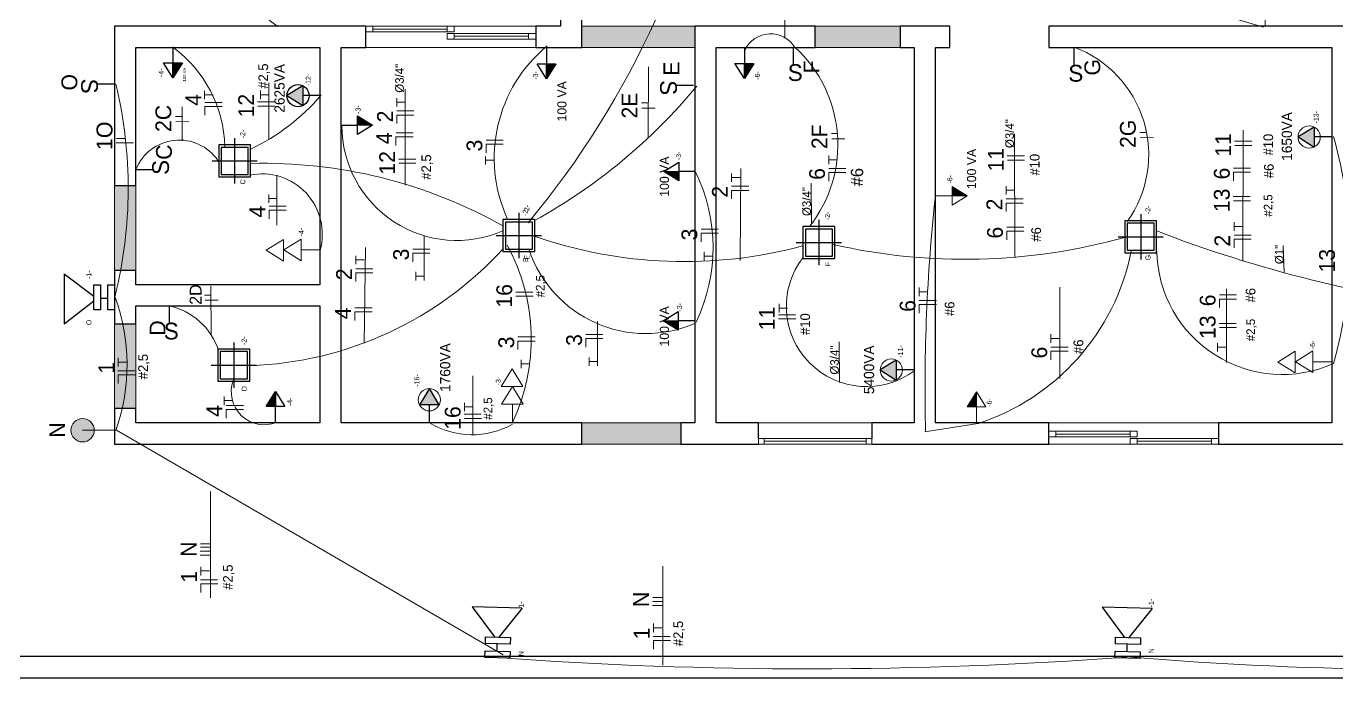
# Model space of a CAD drawing. Extents: x 419.58 to 420, y 0 to 0.295.
# Drawn here: x 419.6737 to 419.7972, y 0.1639 to 0.2252 of the extents above; entities that cross this region are included whole.
import ezdxf

# ---------------------------------------------------------------- set-up
doc = ezdxf.new("R2010")
doc.units = 0
doc.header["$MEASUREMENT"] = 0
doc.linetypes.add('DASHDOT', pattern=[1, 0.5, -0.25, 0, -0.25])
doc.linetypes.add('DASHED', pattern=[1.905, 1.27, -0.635])
doc.layers.get('0').update_dxf_attribs({"linetype": 'CONTINUOUS'})
for name, color, linetype in [('08', 8, 'CONTINUOUS'), ('EE-INTERRUPTOR', 10, 'CONTINUOUS'), ('Tomada', 10, 'CONTINUOUS')]:
    doc.layers.add(name, color=color, linetype=linetype)
for name, color, linetype, lineweight in [('A-AREA-IDEN', 32, 'CONTINUOUS', 9), ('A-DETL', 94, 'CONTINUOUS', 9), ('A-FLOR', 192, 'CONTINUOUS', 9), ('A-FLOR-PATT', 8, 'CONTINUOUS', 9), ('A-GLAZ', 151, 'CONTINUOUS', 9), ('A-WALL', 18, 'CONTINUOUS', 9), ('AL2', 19, 'CONTINUOUS', 20), ('AL3', 3, 'CONTINUOUS', 30)]:
    doc.layers.add(name, color=color, linetype=linetype, lineweight=lineweight)

# ---------------------------------------------------------------- blocks, each defined once
blk = doc.blocks.new('Janela de correr - 2 Painéis - _120x100_MultiNucleo-524294-00-Térreo')
at = {"layer": 'A-GLAZ', "lineweight": 18}
for p, q in [((-0.600000000000007, 0.075), (-0.5499999999999776, 0.075)), ((-0.5499999999999776, 0.03500000000003602), (-0.600000000000007, 0.03500000000003602)), ((-0.5499999999999776, 0.075), (-0.5499999999999776, 0.03500000000003602)), ((-0.02500000000004318, 0.05499999999999928), (-0.550000000000043, 0.05499999999999758)), ((-0.550000000000043, 0.05499999999999758), (-0.02500000000004318, 0.05499999999999928)), ((-0.02500000000003682, 0.075), (0.02499999999999273, 0.075)), ((-0.02500000000003679, 0.03500000000003602), (-0.02500000000003682, 0.075)), ((0.02499999999999269, 0.03500000000003602), (-0.02500000000003678, 0.03500000000003602)), ((-0.02500000000000877, 0.02499999999999656), (0.02500000000002047, 0.02499999999999672)), ((-0.02500000000000864, -0.01500000000000343), (-0.02500000000000877, 0.02499999999999656)), ((0.02499999999999273, 0.075), (0.02499999999999269, 0.03500000000003602)), ((0.02500000000002047, 0.02499999999999672), (0.02500000000002059, -0.01500000000000326)), ((0.02499999999995681, 0.004999999999996726), (0.5499999999999563, 0.004999999999998423)), ((0.5499999999999563, 0.004999999999998423), (0.02499999999995682, 0.004999999999996726)), ((0.5499999999999622, 0.02499999999999841), (0.5999999999999913, 0.02499999999999857)), ((0.5499999999999623, -0.01500000000000157), (0.5499999999999622, 0.02499999999999841)), ((0.02500000000002059, -0.01500000000000326), (-0.02500000000000865, -0.01500000000000343)), ((0.5999999999999915, -0.01500000000000141), (0.5499999999999623, -0.01500000000000157))]:
    blk.add_line(p, q, dxfattribs=at)
at = {"layer": 'A-GLAZ'}
for p, q in [((-0.5499999999999776, 0.075), (-0.02500000000003675, 0.075)), ((-0.02500000000003676, 0.03500000000003602), (-0.5499999999999776, 0.03500000000003602)), ((0.02500000000002037, 0.02499999999999672), (0.5499999999999623, 0.02499999999999841)), ((0.5499999999999624, -0.01500000000000157), (0.02500000000002051, -0.01500000000000327))]:
    blk.add_line(p, q, dxfattribs=at)
blk = doc.blocks.new('Janela Maxim-ar - Painel 1 - _80x60_MultiNucleo-575926-00-Térreo')
at = {"layer": 'A-GLAZ', "lineweight": 18}
for p, q in [((-0.4000000000000078, -0.03499999999999722), (-0.4000000000000078, -0.07499999999999876)), ((-0.3600000000000089, -0.03499999999999736), (-0.4000000000000078, -0.03499999999999722)), ((-0.4000000000000078, -0.07499999999999876), (-0.360000000000009, -0.07499999999999889)), ((-0.360000000000009, -0.07499999999999889), (-0.3600000000000089, -0.03499999999999736)), ((-0.360000000000007, -0.05499999999999748), (0.3599999999999919, -0.05499999999999748)), ((0.3999999999999915, -0.0349999999999998), (0.3599999999999926, -0.03499999999999969)), ((0.3599999999999926, -0.03499999999999969), (0.3599999999999925, -0.07500000000000122)), ((0.3599999999999925, -0.07500000000000122), (0.3999999999999914, -0.07500000000000137)), ((0.3999999999999914, -0.07500000000000137), (0.3999999999999915, -0.0349999999999998))]:
    blk.add_line(p, q, dxfattribs=at)
at = {"layer": 'A-GLAZ'}
for p, q in [((0.3599999999999927, -0.03499999999999974), (-0.3600000000000089, -0.0349999999999974)), ((-0.360000000000009, -0.07499999999999889), (0.3599999999999927, -0.07500000000000122))]:
    blk.add_line(p, q, dxfattribs=at)
blk = doc.blocks.new('A$C2d1ab4d6')
for points in [[(27.33165064993955, 157.931650649939), (27.33165064993955, 27.33165064993864), (157.9316506499381, 27.33165064993864), (157.9316506499381, 157.931650649939)], [(37.33165064993955, 147.931650649939), (37.33165064993955, 37.33165064993864), (147.9316506499381, 37.33165064993864), (147.9316506499381, 147.931650649939)]]:
    blk.add_lwpolyline(points, close=True)
at = {"layer": '08', "linetype": 'DASHDOT'}
for p, q in [((92.63165064993882, 185.2633012998776), (92.63165064993882, 0)), ((185.2633012998776, 92.63165064993882), (0, 92.63165064993882))]:
    blk.add_line(p, q, dxfattribs=at)

msp = doc.modelspace()

# ---------------------------------------------------------------- hatches: boundary and pattern name
at = {"ltscale": 50}
h = msp.add_hatch(color=1, dxfattribs=at)
h.dxf.hatch_style = 1
h.paths.add_polyline_path([(419.6884108747033, 0.221770145512437), (419.6875280203721, 0.221770145512437), (419.6875280203721, 0.2203575785824796)])
h = msp.add_hatch(color=1, dxfattribs=at)
h.dxf.hatch_style = 1
h.paths.add_polyline_path([(419.7235910105106, 0.2216935241942224), (419.7227081561794, 0.2216935241942224), (419.7227081561794, 0.220280957264265)])
at = {"ltscale": 63}
h = msp.add_hatch(color=1, dxfattribs=at)
h.dxf.hatch_style = 1
h.paths.add_polyline_path([(419.7422386463588, 0.2217076186414033), (419.7413557920275, 0.2217076186414033), (419.7413557920275, 0.2202950517114459)])
at = {"ltscale": 50}
h = msp.add_hatch(color=1, dxfattribs=at)
h.dxf.hatch_style = 1
h.paths.add_polyline_path([(419.704897295864, 0.2168016607483878), (419.704897295864, 0.2159188064171644), (419.706309862794, 0.2159188064171644)])
at = {"ltscale": 63}
h = msp.add_hatch(color=1, dxfattribs=at)
h.dxf.hatch_style = 1
h.paths.add_polyline_path([(419.7351948842464, 0.2106702672069218), (419.7351948842464, 0.2115531215381452), (419.7337823173164, 0.2115531215381452)])
h = msp.add_hatch(color=1, dxfattribs=at)
h.dxf.hatch_style = 1
h.paths.add_polyline_path([(419.7351333590603, 0.1966120742301882), (419.7351333590603, 0.1974949285614116), (419.7337207921304, 0.1974949285614116)])
at = {"ltscale": 50}
h = msp.add_hatch(color=1, dxfattribs=at)
h.dxf.hatch_style = 1
h.paths.add_polyline_path([(419.6963065262283, 0.1894361899691717), (419.6971893805596, 0.1894361899691717), (419.6971893805596, 0.1908487568991291)])
at = {"true_color": 0x000000}
h = msp.add_hatch(color=18, dxfattribs=at)
h.dxf.hatch_style = 1
h.paths.add_polyline_path([(419.6790155117387, 0.1882886338732987, 1), (419.6790155117387, 0.1860887314048796, 1)])
at = {"layer": 'A-FLOR-PATT'}
h = msp.add_hatch(dxfattribs=at)
h.set_pattern_fill('FP_6', color=256, scale=0.01333333333333333, angle=90, style=0, pattern_type=2)
h.set_pattern_definition([(90, (419.7679709294536, -0.3489698819169575), (-0.00136, 0.005413333333333334), [0.0004533333333333334, -0.003613333333333334, 0.0004533333333333334, -0.003613333333333334, -0.02168]), (90, (419.7679709294536, -0.3489698819169575), (-0.00136, 0.005413333333333334), [-0.008133333333333334, 0.0004533333333333334, -0.007680000000000001, 0.0004533333333333334, -0.003613333333333334, -0.00948]), (90, (419.7679709294536, -0.3489698819169575), (-0.00136, 0.005413333333333334), [-0.02032, 0.0004533333333333334, -0.002266666666666667, 0.0004533333333333334, -0.00632]), (210, (419.7672909294536, -0.3469432152502918), (-0.004008084185819762, -0.003884461215813502), [0.0004533333333333329, -0.00361333333333333, 0.0004533333333333329, -0.00361333333333333, -0.02167999999999998]), (210, (419.7672909294536, -0.3469432152502918), (-0.004008084185819762, -0.003884461215813502), [-0.008133333333333326, 0.0004533333333333329, -0.007679999999999994, 0.0004533333333333329, -0.00361333333333333, -0.009479999999999992]), (210, (419.7672909294536, -0.3469432152502918), (-0.004008084185819762, -0.003884461215813502), [-0.02031999999999999, 0.0004533333333333329, -0.002266666666666665, 0.0004533333333333329, -0.006319999999999997]), (330.0000000000001, (419.7645842627869, -0.3462632152502465), (0.005368084185819762, -0.00152887211751983), [0.0004533333333333334, -0.003613333333333334, 0.0004533333333333334, -0.003613333333333334, -0.02168]), (330.0000000000001, (419.7645842627869, -0.3462632152502465), (0.005368084185819762, -0.00152887211751983), [-0.008133333333333334, 0.0004533333333333334, -0.007680000000000001, 0.0004533333333333334, -0.003613333333333334, -0.00948]), (330.0000000000001, (419.7645842627869, -0.3462632152502465), (0.005368084185819762, -0.00152887211751983), [-0.02032, 0.0004533333333333334, -0.002266666666666667, 0.0004533333333333334, -0.00632])])
h.paths.add_polyline_path([(419.8473628707376, 0.2605545955343587), (419.8453628707376, 0.2605545955343587), (419.8453628707376, 0.2485545955343582), (419.8473628707376, 0.2485545955343582)], flags=0)
h.paths.add_polyline_path([(419.8160295374043, 0.2092212622010265), (419.8160295374043, 0.2112212622010361), (419.8080295374043, 0.2112212622010361), (419.8080295374043, 0.2092212622010265), (419.8085742007169, 0.2092212622010265)], flags=0)
h.paths.add_polyline_path([(419.7560295374043, 0.2232212622010366), (419.7560295374043, 0.2252212622010461), (419.7480295374042, 0.2252212622010461), (419.7480295374042, 0.2232212622010366), (419.7483263491387, 0.2232212622010366)], flags=0)
h.paths.add_polyline_path([(419.7366962040709, 0.2232212622010366), (419.7366962040709, 0.2252212622010461), (419.7260295374043, 0.2252212622010461), (419.7260295374043, 0.2232212622010366), (419.736276778823, 0.2232212622010366)], flags=0)
h.paths.add_polyline_path([(419.7353628707376, 0.1878879288676671), (419.7260295374043, 0.1878879288676671), (419.7260295374043, 0.1858879288677144), (419.7353628707376, 0.1858879288677144)], flags=0)
h.paths.add_polyline_path([(419.6840295374043, 0.2022212622010215), (419.6840239150674, 0.2102212622010029), (419.6820295374043, 0.2102212622010029), (419.6820295374043, 0.2022212622010215)], flags=0)
h.paths.add_polyline_path([(419.6840295374043, 0.1892212622010447), (419.6840295374043, 0.1972212622010261), (419.6820295374043, 0.1972212622010261), (419.6820295374043, 0.1892212622010447)], flags=0)
at = {"layer": 'AL2', "ltscale": 63}
h = msp.add_hatch(color=1, dxfattribs=at)
h.dxf.hatch_style = 1
h.paths.add_polyline_path([(419.7609343666405, 0.2101305496917689), (419.7609343666405, 0.2092476953605455), (419.7623469335704, 0.2092476953605455)])
h = msp.add_hatch(color=1, dxfattribs=at)
h.dxf.hatch_style = 1
h.paths.add_polyline_path([(419.7623292355043, 0.189393579300372), (419.7632120898355, 0.189393579300372), (419.7632120898355, 0.1908061462303294)])
at = {"layer": 'AL3', "ltscale": 2, "true_color": 0x139b48}
h = msp.add_hatch(color=114, dxfattribs=at)
h.dxf.hatch_style = 1
h.paths.add_polyline_path([(419.6982634114723, 0.2187075171702304), (419.6997718676465, 0.2177471238454132), (419.6997718676465, 0.2196197553532215)])
h = msp.add_hatch(color=114, dxfattribs=at)
h.dxf.hatch_style = 1
h.paths.add_polyline_path([(419.7935173602476, 0.2148089580018109), (419.7950287744144, 0.2138532265626623), (419.7950229927271, 0.2157258491450875)])
h = msp.add_hatch(color=114, dxfattribs=at)
h.dxf.hatch_style = 1
h.paths.add_polyline_path([(419.7541464478488, 0.1928744024934304), (419.7556578620157, 0.1919186710542817), (419.7556520803283, 0.193791293636707)])
h = msp.add_hatch(color=114, dxfattribs=at)
h.dxf.hatch_style = 1
h.paths.add_polyline_path([(419.711698780241, 0.1911046084793497), (419.7107383869162, 0.189596152305171), (419.7126110184241, 0.189596152305171)])

# ---------------------------------------------------------------- linework, layer by layer
at = {"color": 1, "ltscale": 63}
for p, q in [((419.6875280203721, 0.2232842068138439), (419.6875280203721, 0.221770145512437)), ((419.7227081561794, 0.2232075854956292), (419.7227081561794, 0.2216935241942224)), ((419.7413557920275, 0.2232216799428102), (419.7413557920275, 0.2217076186414033)), ((419.6866451660409, 0.221770145512437), (419.6884108747033, 0.221770145512437)), ((419.6875280203721, 0.2203575785824796), (419.6866451660409, 0.221770145512437)), ((419.6884108747033, 0.221770145512437), (419.6875280203721, 0.2203575785824796)), ((419.6875280203721, 0.2203575785824796), (419.6875280203721, 0.221770145512437)), ((419.7218253018481, 0.2216935241942224), (419.7235910105106, 0.2216935241942224)), ((419.7227081561794, 0.220280957264265), (419.7218253018481, 0.2216935241942224)), ((419.7235910105106, 0.2216935241942224), (419.7227081561794, 0.220280957264265)), ((419.7227081561794, 0.220280957264265), (419.7227081561794, 0.2216935241942224)), ((419.7404729376963, 0.2217076186414033), (419.7422386463588, 0.2217076186414033)), ((419.7413557920275, 0.2202950517114459), (419.7404729376963, 0.2217076186414033)), ((419.7422386463588, 0.2217076186414033), (419.7413557920275, 0.2202950517114459)), ((419.7413557920275, 0.2202950517114459), (419.7413557920275, 0.2217076186414033)), ((419.704897295864, 0.2150359520859411), (419.704897295864, 0.2168016607483878)), ((419.704897295864, 0.2168016607483878), (419.706309862794, 0.2159188064171644)), ((419.7033832345626, 0.2159188064171644), (419.704897295864, 0.2159188064171644)), ((419.706309862794, 0.2159188064171644), (419.704897295864, 0.2150359520859411)), ((419.706309862794, 0.2159188064171644), (419.704897295864, 0.2159188064171644)), ((419.7337823173164, 0.2115531215381452), (419.7351948842464, 0.2124359758693686)), ((419.7351948842464, 0.2124359758693686), (419.7351948842464, 0.2106702672069218)), ((419.7351948842464, 0.2106702672069218), (419.7337823173164, 0.2115531215381452)), ((419.7337823173164, 0.2115531215381452), (419.7351948842464, 0.2115531215381452)), ((419.7367089455478, 0.2115531215381452), (419.7351948842464, 0.2115531215381452)), ((419.7337207921304, 0.1974949285614116), (419.7351333590603, 0.198377782892635)), ((419.7351333590603, 0.198377782892635), (419.7351333590603, 0.1966120742301882)), ((419.7351333590603, 0.1966120742301882), (419.7337207921304, 0.1974949285614116)), ((419.7337207921304, 0.1974949285614116), (419.7351333590603, 0.1974949285614116)), ((419.7366474203617, 0.1974949285614116), (419.7351333590603, 0.1974949285614116)), ((419.6963065262283, 0.1894361899691717), (419.6971893805596, 0.1908487568991291)), ((419.6971893805596, 0.1908487568991291), (419.6980722348908, 0.1894361899691717)), ((419.6971893805596, 0.1908487568991291), (419.6971893805596, 0.1894361899691717)), ((419.6980722348908, 0.1894361899691717), (419.6963065262283, 0.1894361899691717)), ((419.6971893805596, 0.1879221286677648), (419.6971893805596, 0.1894361899691717))]:
    msp.add_line(p, q, dxfattribs=at)
at = {"color": 1, "ltscale": 50}
msp.add_circle((419.699309836856, 0.2186862645724545), 0.001046641178491082, dxfattribs=at)
at = {"layer": 'A-AREA-IDEN', "color": 251, "true_color": 0x636466}
for p, q in [((419.745166688113, 0.2241573960716323), (419.745166688113, 0.2313355044234982)), ((419.7322919239167, 0.2147627780141192), (419.7323386455665, 0.2214026537851055)), ((419.6965636069758, 0.2145797417283575), (419.6965636069758, 0.2199087009262826)), ((419.6904929850818, 0.2183523525860664), (419.6904929850818, 0.2191567213243957)), ((419.6904943371982, 0.2187638974613719), (419.6912992846365, 0.2187638974613719)), ((419.6957859395877, 0.2183615766053322), (419.6957859395877, 0.2191659453436614)), ((419.6957872917041, 0.2187731214805808), (419.6965922391424, 0.2187731214805808)), ((419.7094082329077, 0.210254093023309), (419.7094121748601, 0.2192855006872492)), ((419.6883818919541, 0.2144462731622525), (419.6883818919541, 0.2176307584718984)), ((419.6905239505806, 0.2168508800048699), (419.6905239505806, 0.2176631183691597)), ((419.6905239505806, 0.2176631183691597), (419.6921484273092, 0.2176631183691597)), ((419.6905252691648, 0.2180533518593961), (419.6921497458933, 0.2180533518593961)), ((419.6955014796354, 0.2181070656423572), (419.697110217112, 0.2181070656423572)), ((419.6955274258373, 0.2177139316230523), (419.6971361633139, 0.2177139316230523)), ((419.7086058312032, 0.2176609303766099), (419.7086058312032, 0.2184652991149392)), ((419.7086071833196, 0.2180724752519154), (419.7094121307579, 0.2180724752519154)), ((419.7316745543774, 0.2179975595979045), (419.7322645423005, 0.2179975595979045)), ((419.7317114293022, 0.2175104429149428), (419.7329460433259, 0.2175046925390234)), ((419.6877529140448, 0.2167309287250987), (419.688342901968, 0.2167309287250987)), ((419.6877897889697, 0.2162438120421371), (419.6890244029934, 0.2162380616662176)), ((419.7086042835264, 0.2160547261527199), (419.7086042835264, 0.2168590948910492)), ((419.7086042835264, 0.2168590948910492), (419.7102130210031, 0.2168590948910492)), ((419.7086055893351, 0.2172455474818094), (419.7102143268118, 0.2172455474818094)), ((419.7085391484208, 0.2151962867079078), (419.7101636251494, 0.2151962867079078)), ((419.7495632481027, 0.2151146828044261), (419.7501532360258, 0.2151146828044261)), ((419.7668432608952, 0.2034591392420566), (419.7668139436444, 0.2150930603503411)), ((419.778615702987, 0.215221064758282), (419.7792056909101, 0.215221064758282)), ((419.7883240518589, 0.2031119830652983), (419.7883450882912, 0.2154470207048576)), ((419.6821917332148, 0.2142592701930539), (419.6838162099434, 0.2142592701930539)), ((419.682193051799, 0.2146495036832903), (419.6830052901633, 0.2146495036832903)), ((419.7085378298366, 0.2139938148533815), (419.7085378298366, 0.2148060532176714)), ((419.7085378298366, 0.2148060532176714), (419.7101623065652, 0.2148060532176714)), ((419.7170269252356, 0.2133147370930715), (419.7170269252356, 0.2141191058314007)), ((419.7170269252356, 0.2141191058314007), (419.7186356627123, 0.2141191058314007)), ((419.7170282310443, 0.2145055584221609), (419.718636968521, 0.2145055584221609)), ((419.7496001230275, 0.2146275661214645), (419.7508347370512, 0.2146218157455451)), ((419.7786525779118, 0.2147339480753203), (419.7798871919355, 0.2147281976994009)), ((419.7875395140809, 0.2144019761665845), (419.7891482515576, 0.2144019761665845)), ((419.7875654602828, 0.2140088421472797), (419.7891741977595, 0.2140088421472797)), ((419.7087850650641, 0.2127202774380521), (419.7103938025408, 0.2127202774380521)), ((419.7169561753933, 0.2122012327454854), (419.7169561753933, 0.2130056014838715)), ((419.7169575275097, 0.2126127776207909), (419.717762474948, 0.2126127776207909)), ((419.7493034499407, 0.2122451801883471), (419.7493034499407, 0.2130495489266764)), ((419.7493048020571, 0.2126567250636526), (419.7501097494954, 0.2126567250636526)), ((419.7661241051537, 0.2130179699742598), (419.7677328426304, 0.2130179699742598)), ((419.7661500513556, 0.212624835954955), (419.7677587888323, 0.212624835954955)), ((419.6973215927502, 0.2112030351433418), (419.6973215927502, 0.2065086468372215)), ((419.708811011266, 0.2123271434187473), (419.7104197487427, 0.2123271434187473)), ((419.7401566737075, 0.210570664870886), (419.7401566737075, 0.2113750336092153)), ((419.7409590754121, 0.2031638275175851), (419.7410319607509, 0.2118193401352642)), ((419.7493051095928, 0.2106439346825937), (419.7493051095928, 0.2114483034209229)), ((419.7493051095928, 0.2114483034209229), (419.7509138470695, 0.2114483034209229)), ((419.7493064154015, 0.2118347560116831), (419.7509151528781, 0.2118347560116831)), ((419.78743483669, 0.2106808697892575), (419.78743483669, 0.2114852385275867)), ((419.78743483669, 0.2114852385275867), (419.7890435741667, 0.2114852385275867)), ((419.7874361424986, 0.2118716911183469), (419.7890448799753, 0.2118716911183469)), ((419.7401564318395, 0.2101552819760855), (419.7417651693162, 0.2101552819760855)), ((419.740158025824, 0.2109822097461347), (419.7409629732623, 0.2109822097461347)), ((419.7476815337389, 0.2066176580516981), (419.7476623686853, 0.2104351320405158)), ((419.7660070725815, 0.2093781904291632), (419.7660070725815, 0.2101825591674924)), ((419.6965498627579, 0.2085858335216813), (419.6965498627579, 0.2093902022600105)), ((419.6965512148743, 0.2089973783969867), (419.6973561623126, 0.2089973783969867)), ((419.7401551260308, 0.208964460646996), (419.7401551260308, 0.2097688293853253)), ((419.7401551260308, 0.2097688293853253), (419.7417638635075, 0.2097688293853253)), ((419.7660068307134, 0.2089628075343626), (419.7676155681901, 0.2089628075343626)), ((419.7660084246979, 0.2097897353044118), (419.7668133721363, 0.2097897353044118)), ((419.7874092937256, 0.2091891303278999), (419.7890180312023, 0.2091891303278999)), ((419.7874352399275, 0.208795996308595), (419.7890439774042, 0.208795996308595)), ((419.6965808282567, 0.2070843609404847), (419.6965808282567, 0.2078965993048314)), ((419.6965808282567, 0.2078965993048314), (419.6982053049853, 0.2078965993048314)), ((419.6965821468409, 0.2082868327950109), (419.6982066235694, 0.2082868327950109)), ((419.7660055249048, 0.2077719862052732), (419.7660055249048, 0.2085763549436024)), ((419.7660055249048, 0.2085763549436024), (419.7676142623815, 0.2085763549436024)), ((419.7660666070219, 0.2063037920934789), (419.7676753444986, 0.2063037920934789)), ((419.7874831060166, 0.2059671637274505), (419.7874831060166, 0.2067715324657797)), ((419.787484458133, 0.206378708602756), (419.7882894055713, 0.206378708602756)), ((419.711201108935, 0.2054874607414376), (419.711201108935, 0.2012938299986331)), ((419.73727977359, 0.2049413701808476), (419.73727977359, 0.2057457389191768)), ((419.73727977359, 0.2057457389191768), (419.7388885110668, 0.2057457389191768)), ((419.7372810793987, 0.206132191509937), (419.7388898168754, 0.206132191509937)), ((419.7660653012132, 0.2051129707643895), (419.7660653012132, 0.2059173395027187)), ((419.7660653012132, 0.2059173395027187), (419.7676740386899, 0.2059173395027187)), ((419.7874815583398, 0.2043609595035605), (419.7874815583398, 0.2051653282418897)), ((419.7874815583398, 0.2051653282418897), (419.7890902958165, 0.2051653282418897)), ((419.7874828641484, 0.2055517808326499), (419.7890916016252, 0.2055517808326499)), ((419.7055478599887, 0.1954024463104247), (419.705652068896, 0.2043836877991794)), ((419.7101147635279, 0.2030593710289281), (419.7101147635279, 0.2038637397673142)), ((419.7101147635279, 0.2038637397673142), (419.7117235010047, 0.2038637397673142)), ((419.7101160693366, 0.2042501923580176), (419.7117248068133, 0.2042501923580176)), ((419.737581579019, 0.2031753803089487), (419.737581579019, 0.2039797490472779)), ((419.7922037991706, 0.202084489458116), (419.7921208455446, 0.204575490249681)), ((419.7047454582841, 0.2028092836637256), (419.7047454582841, 0.2036136524020549)), ((419.7047468104005, 0.2032208285389743), (419.7055517578388, 0.2032208285389743)), ((419.7375829311355, 0.2035869251842541), (419.7383878785737, 0.2035869251842541)), ((419.7047439106074, 0.2012030794398356), (419.7047439106074, 0.2020074481781649)), ((419.7047439106074, 0.2020074481781649), (419.7063526480841, 0.2020074481781649)), ((419.704745216416, 0.2023939007689251), (419.7063539538927, 0.2023939007689251)), ((419.7104165689569, 0.2012933811570292), (419.7104165689569, 0.2020977498954153)), ((419.7104179210734, 0.2017049260323347), (419.7112228685116, 0.2017049260323347)), ((419.6911264096387, 0.1961684041842204), (419.6911068901783, 0.200755603922687)), ((419.7198118257098, 0.200199523473259), (419.7214205631865, 0.200199523473259)), ((419.7578338999675, 0.1998155215447355), (419.7578338999675, 0.2006198902830647)), ((419.7578352520839, 0.2002270664199841), (419.7586401995222, 0.2002270664199841)), ((419.7710580506678, 0.1920640408716281), (419.7710580506678, 0.2006542958299065)), ((419.7867671383779, 0.1935646287795976), (419.786760298411, 0.2004978777998758)), ((419.6905085072561, 0.1999170117761082), (419.6910984951792, 0.1999170117761082)), ((419.690545382181, 0.1994298950931466), (419.6917799962046, 0.1994241447172271)), ((419.7198377719117, 0.199806389454011), (419.7214465093884, 0.199806389454011)), ((419.7446233521184, 0.1982774521142687), (419.7446233521184, 0.1990818208526548)), ((419.7578355596195, 0.198214276038982), (419.7578355596195, 0.1990186447773112)), ((419.7578355596195, 0.1990186447773112), (419.7594442970963, 0.1990186447773112)), ((419.7578368654282, 0.1994050973680714), (419.7594456029049, 0.1994050973680714)), ((419.7861003526251, 0.1987395117295137), (419.7861003526251, 0.1995438804678997)), ((419.7861003526251, 0.1995438804678997), (419.7877090901018, 0.1995438804678997)), ((419.7861016584337, 0.1999303330586031), (419.7877103959104, 0.1999303330586031)), ((419.7046696763193, 0.1975116113295599), (419.7046696763193, 0.1983238496939066)), ((419.7046696763193, 0.1983238496939066), (419.7062941530479, 0.1983238496939066)), ((419.7046709949035, 0.1987140831840861), (419.7062954716321, 0.1987140831840861)), ((419.7445561725769, 0.1980665633466856), (419.7461649100536, 0.1980665633466856)), ((419.7445821187788, 0.1976734293273807), (419.7461908562555, 0.1976734293273807)), ((419.7446247042348, 0.1986889969895742), (419.7454296516731, 0.1986889969895742)), ((419.7275049855941, 0.1974404862052097), (419.7275049855941, 0.1932468554624052)), ((419.7860748096607, 0.197247772268156), (419.7876835471374, 0.197247772268156)), ((419.7861007558626, 0.1968546382488512), (419.7877094933393, 0.1968546382488512)), ((419.7200276263224, 0.194784567120621), (419.7200276263224, 0.1955889358589502)), ((419.7200276263224, 0.1955889358589502), (419.7216363637991, 0.1955889358589502)), ((419.720028932131, 0.1959753884497104), (419.7216376696077, 0.1959753884497104)), ((419.7264186401871, 0.195012396492757), (419.7264186401871, 0.1958167652310863)), ((419.7264186401871, 0.1958167652310863), (419.7280273776638, 0.1958167652310863)), ((419.7264199459958, 0.1962032178218465), (419.7280286834724, 0.1962032178218465)), ((419.7503034817762, 0.1916927792273668), (419.7502843167226, 0.1955102532162414)), ((419.7702363149716, 0.1954246802298485), (419.7702363149716, 0.1962290489681777)), ((419.770237667088, 0.195836225105154), (419.7710426145263, 0.195836225105154)), ((419.7859166508971, 0.1945964179440125), (419.7859166508971, 0.1954007866823417)), ((419.6823576542862, 0.1931957006389098), (419.6823576542862, 0.1940000693772959)), ((419.7267204456161, 0.1932464066208581), (419.7267204456161, 0.1940507753592442)), ((419.7702379746237, 0.193823434724095), (419.7702379746237, 0.1946278034624243)), ((419.7702379746237, 0.1946278034624243), (419.7718467121004, 0.1946278034624243)), ((419.7702392804323, 0.1950142560531845), (419.7718480179091, 0.1950142560531845)), ((419.7859180030135, 0.195007962819318), (419.7867229504519, 0.195007962819318)), ((419.682321389076, 0.1927805157059765), (419.6839301265527, 0.1927805157059765)), ((419.6823590064026, 0.1936072455142153), (419.683163953841, 0.1936072455142153)), ((419.7203294317514, 0.1930185772487221), (419.7203294317514, 0.1938229459870513)), ((419.7203307838678, 0.1934301221239707), (419.7211357313061, 0.1934301221239707)), ((419.7267217977325, 0.1936579514961636), (419.7275267451708, 0.1936579514961636)), ((419.6823561066095, 0.1915894964150198), (419.6823561066095, 0.1923938651534058)), ((419.6823561066095, 0.1923938651534058), (419.6839648440862, 0.1923938651534058)), ((419.7157804558936, 0.1867683349785807), (419.7157804558936, 0.1923250584991365)), ((419.692360083993, 0.18956607498518), (419.692360083993, 0.190370443723566)), ((419.6923614361094, 0.1899776198604854), (419.6931663835477, 0.1899776198604854)), ((419.6925342864455, 0.1883229660119241), (419.6925342864455, 0.189135204376214)), ((419.6925342864455, 0.189135204376214), (419.6941587631741, 0.189135204376214)), ((419.6925356050297, 0.1895254378664504), (419.6941600817582, 0.1895254378664504)), ((419.715005371164, 0.1889741765660347), (419.715005371164, 0.1897785453044207)), ((419.7150067232803, 0.1893857214413401), (419.7158116707187, 0.1893857214413401)), ((419.7149550033694, 0.1886982773271484), (419.716563740846, 0.1886982773271484)), ((419.7149809495713, 0.1883051433079004), (419.7165896870479, 0.1883051433079004)), ((419.6910700090367, 0.1714020765528517), (419.6910700090367, 0.1814267957566358)), ((419.6900943330261, 0.1754210324407381), (419.6909926258587, 0.1754210324407381)), ((419.690104999268, 0.1757936325039395), (419.6910032921006, 0.1757936325039395)), ((419.6901063050767, 0.1761800850946997), (419.6909949436629, 0.1761800850946997)), ((419.6901307695816, 0.1764924600839208), (419.6910194081679, 0.1764924600839208)), ((419.6901486995049, 0.1735279255162823), (419.6901486995049, 0.1743322942546115)), ((419.7336899342483, 0.1650887592842878), (419.7336899342483, 0.1743988535803851)), ((419.6901124342947, 0.173112740583349), (419.6917211717713, 0.173112740583349)), ((419.6901500516213, 0.1739394703915309), (419.6909549990596, 0.1739394703915309)), ((419.6901471518282, 0.1719217212923922), (419.6901471518282, 0.1727260900307215)), ((419.6901471518282, 0.1727260900307215), (419.6917558893049, 0.1727260900307215)), ((419.7327142582376, 0.170695711693952), (419.7336125510702, 0.170695711693952)), ((419.7327249244796, 0.1710683117571534), (419.7336232173121, 0.1710683117571534)), ((419.7327262302882, 0.1714547643479136), (419.7336148688744, 0.1714547643479136)), ((419.732789892003, 0.1681905397795731), (419.732789892003, 0.1689949085179023)), ((419.7327912441195, 0.1686020846548786), (419.7335961915578, 0.1686020846548786)), ((419.7327536267928, 0.1677753548466399), (419.7343623642695, 0.1677753548466399)), ((419.7327883443263, 0.1665843355556831), (419.7327883443263, 0.1673887042940692)), ((419.7327883443263, 0.1673887042940692), (419.734397081803, 0.1673887042940692))]:
    msp.add_line(p, q, dxfattribs=at)
at = {"layer": 'A-AREA-IDEN', "color": 217, "linetype": 'DASHED', "ltscale": 0.1, "true_color": 0x93278f}
msp.add_line((419.718618686398, 0.1660619942918515), (419.6822016974489, 0.1872105398919643), dxfattribs=at)
at = {"layer": 'A-AREA-IDEN', "color": 150}
msp.add_lwpolyline([(419.7633396808754, 0.1878351728141183), (419.7583466301006, 0.1870292094972115)], dxfattribs=at)
for centre, radius, start, end in [((419.7127786907918, 0.2462409881657095), 0.02606403284731175, 174.4346760991955, 233.7989803783483), ((419.6569231474742, 0.2603182668686372), 0.08351650723327692, 320.0820254138517, 351.2271700442179), ((419.8368080731366, 0.3875790125923118), 0.1689697093631342, 236.1008327124009, 254.0089159228113), ((419.7438216186886, 0.2218083535340725), 0.002696269147283693, 31.66926434686725, 153.5877920321058), ((419.680504192881, 0.213627592557259), 0.01190377709612353, 1.318107446741866, 53.73159326690407), ((419.7315040132826, 0.2127982069553127), 0.01371604999458442, 129.5193803176427, 204.4877116461193), ((419.737705334335, 0.2140683407342294), 0.0124548351890817, 321.815589164214, 47.60002869692737), ((419.7686537364125, 0.2131388794489908), 0.01079287864067986, 324.4024982540869, 69.50446862885194), ((419.6411845393218, 0.209969659316414), 0.04212719155152914, 346.0776588865564, 13.43022886895525), ((419.6862665770971, 0.2317231742925401), 0.02000676081602366, 295.4837284029737, 319.407916751364), ((419.6959941270003, 0.2533940519786597), 0.05305048050323416, 298.9082352158388, 320.4008788805364), ((419.7142512401786, 0.2158627097621206), 0.01080751299248501, 179.988395401607, 293.7156896228439), ((419.759682125093, 0.204152788090596), 0.03867764565685342, 343.9580763710086, 16.04192362899132), ((419.688126099739, 0.2100862884070693), 0.004419005139758987, 34.53315758188977, 157.8870575586221), ((419.6959141054891, 0.2056448618882314), 0.005680797418102609, 344.4179521208865, 101.8415428106012), ((419.6960961916922, 0.1663014267890617), 0.04601780845749066, 60.65208738613337, 91.51117065478682), ((419.7221829245412, 0.2043823395539448), 0.01622283465159264, 334.4017115684292, 26.12838839136519), ((419.9260969900356, 0.191190149446868), 0.1677214460521693, 173.8103100871816, 181.421575864975), ((419.7356796446851, 0.2458748910024724), 0.04281020348578264, 250.7186835929568, 285.0911112355491), ((419.7621218074308, 0.2595424219420011), 0.05625710856080608, 257.2475459418008, 285.5086592705347), ((419.823933736827, 0.3190813464606208), 0.1212856929377905, 248.8291117968478, 263.3282874112928), ((419.693663010371, 0.2270431685741983), 0.03378832428454819, 271.9405458544496, 317.6902870790263), ((419.7030022977052, 0.195786929943381), 0.01829178779667623, 334.5182426164981, 28.86894357359379), ((419.7320778378861, 0.2079141605717609), 0.01162429531071056, 198.7674896076282, 293.3659119466976), ((419.7566629438004, 0.2083198564948248), 0.02157332176728113, 287.9479821209029, 348.5482951262349), ((419.7920318094302, 0.2042573357986157), 0.01182090109166429, 181.1092120419326, 294.0735081547041), ((419.7528601682745, 0.198847048499772), 0.007552702122036748, 142.3041911992292, 307.1174386922699), ((419.66474581369, 0.193372087445141), 0.01846293322463101, 340.369034033563, 20.28253147711855), ((419.6858052820329, 0.1927166362448816), 0.006336885022684036, 18.17572151698261, 77.98004804812486), ((419.6961225004404, 0.1908065436067545), 0.003101769144494827, 160.0810864497066, 291.7519866808039), ((419.7157114718354, 0.194485418783529), 0.007724881497750404, 238.527602943085, 299.5578615635316), ((419.7473802739353, 0.5685268738088212), 0.4038000161929474, 265.8343108533051, 274.2587527739492), ((419.8049278467561, 0.4845816027960268), 0.3198918897818252, 265.059219441112, 274.7259087531774)]:
    msp.add_arc(centre, radius, start, end, dxfattribs=at)
at = {"layer": 'A-DETL'}
msp.add_line((419.7193717931941, 0.1878879288676671), (419.7113717931941, 0.1878879288676671), dxfattribs=at)
at = {"layer": 'A-FLOR'}
for p, q in [((419.7260295374043, 0.2252212622010461), (419.7366962040709, 0.2252212622010461)), ((419.7480295374042, 0.2252212622010461), (419.7560295374043, 0.2252212622010461)), ((419.6840392010065, 0.2232166982429362), (419.6840392010065, 0.2008879288677008)), ((419.7013628707376, 0.2232166982429362), (419.6840392010065, 0.2232166982429362)), ((419.7033725343398, 0.2232166982429362), (419.7033725343398, 0.1878870761968869)), ((419.7366962040709, 0.2232166982429362), (419.7033725343398, 0.2232166982429362)), ((419.7260295374043, 0.2232212622010366), (419.7366962040709, 0.2232212622010366)), ((419.7387058676732, 0.2232166982429362), (419.7387058676732, 0.2200189933332126)), ((419.7573628707376, 0.2232166982429362), (419.7387058676732, 0.2232166982429362)), ((419.7387058676732, 0.2125568644021314), (419.7387058676732, 0.1878879288676671)), ((419.6820295374043, 0.2102212622010029), (419.6820295374043, 0.2022212622010215)), ((419.6840295374043, 0.2022212622010215), (419.6840295374043, 0.2102212622010029)), ((419.6840392010065, 0.1988879288676912), (419.6840392010065, 0.1878879288676671)), ((419.6820295374043, 0.1972212622010261), (419.6820295374043, 0.1892212622010447)), ((419.6840295374043, 0.1892212622010447), (419.6840295374043, 0.1972212622010261)), ((419.7353628707376, 0.1878879288676671), (419.7260295374043, 0.1878879288676671)), ((419.7260295374043, 0.1858879288677144), (419.7353628707376, 0.1858879288677144))]:
    msp.add_line(p, q, dxfattribs=at)
at = {"layer": 'A-WALL', "lineweight": 25}
for p, q in [((419.7240295374042, 0.2355545955343246), (419.7240295374042, 0.2252212622010461)), ((419.7260295374043, 0.2232212622010366), (419.7260295374043, 0.2355545955343246)), ((419.7056962040709, 0.2252212622010461), (419.6820295374043, 0.2252212622010461)), ((419.6820295374043, 0.2252212622010461), (419.6820295374043, 0.2102212622010029)), ((419.7056962040709, 0.2232212622010366), (419.7056962040709, 0.2252212622010461)), ((419.7240295374042, 0.2252212622010461), (419.721696204071, 0.2252212622010461)), ((419.721696204071, 0.2252212622010461), (419.721696204071, 0.2232212622010366)), ((419.7480295374042, 0.2252212622010461), (419.7366962040709, 0.2252212622010461)), ((419.7366962040709, 0.2252212622010461), (419.7366962040709, 0.1878879288676671)), ((419.7480295374042, 0.2232212622010366), (419.7480295374042, 0.2252212622010461)), ((419.7606962040709, 0.2252212622010461), (419.7560295374043, 0.2252212622010461)), ((419.7560295374043, 0.2252212622010461), (419.7560295374043, 0.2232212622010366)), ((419.7606962040709, 0.2232212622010366), (419.7606962040709, 0.2252212622010461)), ((419.8133628707376, 0.2252212622010461), (419.7700295374043, 0.2252212622010461)), ((419.7700295374043, 0.2252212622010461), (419.7700295374043, 0.2232212622010366)), ((419.6840295374043, 0.2232212622010366), (419.7013628707376, 0.2232212622010366)), ((419.6840295374043, 0.2102212622010029), (419.6840295374043, 0.2232212622010366)), ((419.7013628707376, 0.2232212622010366), (419.7013628707376, 0.2008879288677008)), ((419.7033628707376, 0.1878879288676671), (419.7033628707376, 0.2232212622010366)), ((419.7033628707376, 0.2232212622010366), (419.7056962040709, 0.2232212622010366)), ((419.721696204071, 0.2232212622010366), (419.7260295374043, 0.2232212622010366)), ((419.7386962040709, 0.2232212622010366), (419.7480295374042, 0.2232212622010366)), ((419.7386962040709, 0.1878879288676671), (419.7386962040709, 0.2232212622010366)), ((419.7560295374043, 0.2232212622010366), (419.7573628707376, 0.2232212622010366)), ((419.7573628707376, 0.2232212622010366), (419.7573628707376, 0.1878879288676671)), ((419.7593628707376, 0.2232212622010366), (419.7606962040709, 0.2232212622010366)), ((419.7593628707376, 0.1878879288676671), (419.7593628707376, 0.2232212622010366)), ((419.7700295374043, 0.2232212622010366), (419.7966962040709, 0.2232212622010366)), ((419.7966962040709, 0.2232212622010366), (419.7966962040709, 0.1878879288676671)), ((419.6820295374043, 0.2102212622010029), (419.6840295374043, 0.2102212622010029)), ((419.6840295374043, 0.2022212622010215), (419.6820295374043, 0.2022212622010215)), ((419.6820295374043, 0.2022212622010215), (419.6820295374043, 0.1972212622010261)), ((419.6840295374043, 0.2008879288677008), (419.6840295374043, 0.2022212622010215)), ((419.7013628707376, 0.2008879288677008), (419.6840295374043, 0.2008879288677008)), ((419.6840295374043, 0.1972212622010261), (419.6840295374043, 0.1988879288676912)), ((419.6840295374043, 0.1988879288676912), (419.7013628707376, 0.1988879288676912)), ((419.7013628707376, 0.1988879288676912), (419.7013628707376, 0.1878879288676671)), ((419.6820295374043, 0.1972212622010261), (419.6840295374043, 0.1972212622010261)), ((419.6820295374043, 0.1892212622010447), (419.6820295374043, 0.1858879288677144)), ((419.6840295374043, 0.1892212622010447), (419.6820295374043, 0.1892212622010447)), ((419.6840295374043, 0.1878879288676671), (419.6840295374043, 0.1892212622010447)), ((419.7013628707376, 0.1878879288676671), (419.6840295374043, 0.1878879288676671)), ((419.7260295374043, 0.1878879288676671), (419.7033628707376, 0.1878879288676671)), ((419.7260295374043, 0.1858879288677144), (419.7260295374043, 0.1878879288676671)), ((419.7366962040709, 0.1878879288676671), (419.7353628707376, 0.1878879288676671)), ((419.7353628707376, 0.1878879288676671), (419.7353628707376, 0.1858879288677144)), ((419.742696204071, 0.1878879288676671), (419.7386962040709, 0.1878879288676671)), ((419.742696204071, 0.1864212622010086), (419.742696204071, 0.1878879288676671)), ((419.7573628707376, 0.1878879288676671), (419.7533628707376, 0.1878879288676671)), ((419.7533628707376, 0.1878879288676671), (419.7533628707376, 0.1864212622010086)), ((419.7700295374043, 0.1878879288676671), (419.7593628707376, 0.1878879288676671)), ((419.7700295374043, 0.1858879288677144), (419.7700295374043, 0.1878879288676671)), ((419.7966962040709, 0.1878879288676671), (419.7860295374043, 0.1878879288676671)), ((419.7860295374043, 0.1878879288676671), (419.7860295374043, 0.1858879288677144)), ((419.6820295374043, 0.1858879288677144), (419.7260295374043, 0.1858879288677144)), ((419.7353628707376, 0.1858879288677144), (419.742696204071, 0.1858879288677144)), ((419.7533628707376, 0.1858879288677144), (419.7700295374043, 0.1858879288677144)), ((419.7860295374043, 0.1858879288677144), (419.8060295374043, 0.1858879288677144)), ((419.8653628707376, 0.1658879288676758), (419.6246962040709, 0.1658879288676758)), ((419.622696204071, 0.1638879288676663), (419.9266962040709, 0.1638879288676662))]:
    msp.add_line(p, q, dxfattribs=at)
at = {"layer": 'A-WALL'}
for p, q in [((419.7140295374043, 0.2252212622010461), (419.721696204071, 0.2252212622010461)), ((419.721696204071, 0.2232212622010366), (419.7056962040709, 0.2232212622010366)), ((419.742696204071, 0.1878879288676671), (419.7533628707376, 0.1878879288676671)), ((419.7700295374043, 0.1878879288676671), (419.7860295374043, 0.1878879288676671)), ((419.7776962040709, 0.1858879288677144), (419.7700295374043, 0.1858879288677144))]:
    msp.add_line(p, q, dxfattribs=at)
at = {"layer": 'AL2', "color": 1, "ltscale": 63}
for p, q in [((419.7904094595563, 0.2251899626783711), (419.7904095858718, 0.2269877293791183)), ((419.7609343666405, 0.2083648410293222), (419.7609343666405, 0.2101305496917689)), ((419.7609343666405, 0.2101305496917689), (419.7623469335704, 0.2092476953605455)), ((419.7594203053391, 0.2092476953605455), (419.7609343666405, 0.2092476953605455)), ((419.7623469335704, 0.2092476953605455), (419.7609343666405, 0.2083648410293222)), ((419.7623469335704, 0.2092476953605455), (419.7609343666405, 0.2092476953605455)), ((419.6963096058792, 0.2041313870097952), (419.6979515114726, 0.2051575780056965)), ((419.6979515114726, 0.2051575780056965), (419.6979515114726, 0.2031051960138939)), ((419.6979777516068, 0.2041595164454293), (419.6996196572002, 0.2051857074413306)), ((419.6996196572002, 0.2051857074413306), (419.6996196572002, 0.203133325449528)), ((419.6979515114726, 0.2031051960138939), (419.6963096058792, 0.2041313870097952)), ((419.6996196572002, 0.203133325449528), (419.6979777516068, 0.2041595164454293)), ((419.7014174239009, 0.2041593901298597), (419.6996196572002, 0.2041595164454293)), ((419.791611807904, 0.1936099567866449), (419.7932537134974, 0.1946361477825462)), ((419.7932537134974, 0.1946361477825462), (419.7932537134974, 0.1925837657907437)), ((419.7932799536316, 0.1936380862223359), (419.794921859225, 0.1946642772182372)), ((419.794921859225, 0.1946642772182372), (419.794921859225, 0.1926118952264346)), ((419.7184477643736, 0.1913216953964252), (419.7194739553696, 0.192963600989799)), ((419.7194739553696, 0.192963600989799), (419.7205001463655, 0.1913216953964252)), ((419.7932537134974, 0.1925837657907437), (419.791611807904, 0.1936099567866449)), ((419.794921859225, 0.1926118952264346), (419.7932799536316, 0.1936380862223359)), ((419.7967196259258, 0.1936379599067664), (419.794921859225, 0.1936380862223359)), ((419.7205001463655, 0.1913216953964252), (419.7184477643736, 0.1913216953964252)), ((419.7184758938093, 0.189653549668833), (419.7195020848052, 0.1912954552622637)), ((419.7195020848052, 0.1912954552622637), (419.7205282758011, 0.189653549668833)), ((419.7623292355043, 0.189393579300372), (419.7632120898355, 0.1908061462303294)), ((419.7632120898355, 0.1908061462303294), (419.7640949441668, 0.189393579300372)), ((419.7632120898355, 0.1908061462303294), (419.7632120898355, 0.189393579300372)), ((419.7205282758011, 0.189653549668833), (419.7184758938093, 0.189653549668833)), ((419.7195019584897, 0.1878557829680858), (419.7195020848052, 0.189653549668833)), ((419.7640949441668, 0.189393579300372), (419.7623292355043, 0.189393579300372)), ((419.7632120898355, 0.1878795179989652), (419.7632120898355, 0.189393579300372)), ((419.6790155117387, 0.1871886826390892), (419.6820295374043, 0.1871886826390892))]:
    msp.add_line(p, q, dxfattribs=at)
for centre, radius in [((419.7945638462604, 0.2147909363088161), 0.001046641178491082), ((419.7551929338617, 0.1928563808004355), 0.001046641178491082), ((419.7116775276432, 0.1900581830956867), 0.001046641178491082), ((419.6790155117387, 0.1871886826390892), 0.001099951234223302)]:
    msp.add_circle(centre, radius, dxfattribs=at)
at = {"layer": 'AL3', "color": 114, "ltscale": 2, "true_color": 0x139b48}
for p, q in [((419.6997718676465, 0.2196197553532215), (419.6982614319767, 0.218706320071135)), ((419.6982634114723, 0.2187075171702304), (419.6997718676465, 0.2177471238454132)), ((419.7002584428399, 0.2187051229720396), (419.69976812445, 0.2187051229720396)), ((419.6997718676465, 0.2196197553532215), (419.6997718676465, 0.2177433445917814)), ((419.7014879820112, 0.2187051229720396), (419.700013283645, 0.2187051229720396)), ((419.7950229927271, 0.2157258491450875), (419.7935153844574, 0.2148077547968228)), ((419.7950229927271, 0.2157258491450875), (419.7950287860828, 0.2138494473270498)), ((419.7935173602476, 0.2148089580018109), (419.7950287744144, 0.2138532265626623)), ((419.7955123894984, 0.2148127234079311), (419.7950220734455, 0.2148112095662782)), ((419.7967419228094, 0.2148165195691831), (419.7952672314719, 0.2148119664871047)), ((419.7556520803283, 0.193791293636707), (419.7541444720586, 0.1928731992883854)), ((419.7541464478488, 0.1928744024934304), (419.7556578620157, 0.1919186710542817)), ((419.7561414770997, 0.1928781678995506), (419.7556511610467, 0.1928766540578408)), ((419.7556520803283, 0.193791293636707), (419.7556578736841, 0.1919148918186693)), ((419.7573710104107, 0.1928819640607458), (419.7558963190732, 0.1928774109786673)), ((419.711698780241, 0.1911046084793497), (419.7107383869162, 0.189596152305171)), ((419.7126110184241, 0.189596152305171), (419.7116975831419, 0.191106587975014)), ((419.7126110184241, 0.189596152305171), (419.7107346076626, 0.189596152305171)), ((419.7116963860428, 0.1891095771117079), (419.7116963860428, 0.189599895501658)), ((419.7116963860428, 0.1878800379404311), (419.7116963860428, 0.1893547363066546))]:
    msp.add_line(p, q, dxfattribs=at)
at = {"layer": 'EE-INTERRUPTOR', "ltscale": 63}
for p, q in [((419.7459504566535, 0.2232272432977425), (419.7459504566535, 0.2216526100326064)), ((419.7723848931637, 0.2231581265851901), (419.7723848931637, 0.2215834933201108)), ((419.6820295374043, 0.2197815760976596), (419.6804549041392, 0.2197815760976596)), ((419.736574345815, 0.2196318187462794), (419.7349997125499, 0.2196318187462794)), ((419.6839944422584, 0.2117388477702207), (419.6855690755235, 0.2117388477702207)), ((419.6871762503658, 0.1988901782935386), (419.6871762503658, 0.1973155450284594))]:
    msp.add_line(p, q, dxfattribs=at)
at = {"layer": 'Tomada', "color": 18, "true_color": 0x000000}
for p, q in [((419.6772864615212, 0.2019048865196282), (419.6800607575379, 0.1998048310455829)), ((419.6772882026452, 0.1972043904085012), (419.6800624986619, 0.1993839134559039)), ((419.6806919625742, 0.1996173983058611), (419.6813819745904, 0.1996304040644645)), ((419.7157120388151, 0.1705611718718956), (419.7178168930144, 0.1677298068472624)), ((419.7204109135873, 0.17043771095598), (419.7182377076406, 0.1677203358814268)), ((419.775061473239, 0.1705236804324954), (419.7771663274383, 0.1676923154078054)), ((419.7797603480112, 0.1704002195165231), (419.7775871420645, 0.1676828444419698)), ((419.718033528757, 0.167094347212867), (419.7180281508868, 0.1664042335911518)), ((419.7773829631809, 0.16705685577341), (419.7773775853107, 0.1663667421516948))]:
    msp.add_line(p, q, dxfattribs=at)
for points in [[(419.6772897261286, 0.2019008805722819), (419.6772897261286, 0.1972041515714977)], [(419.7204068221058, 0.1704345542083843), (419.7157117594837, 0.1705596552905604)], [(419.7797562565297, 0.1703970627689273), (419.7750611939076, 0.1705221638511034)]]:
    msp.add_lwpolyline(points, dxfattribs=at)
for points in [[(419.6800670365216, 0.200892261194781), (419.680704975185, 0.200892261194781), (419.680704975185, 0.1985376706488751), (419.6800670365216, 0.1985376706488751)], [(419.6813819745904, 0.200892261194781), (419.6820199132539, 0.200892261194781), (419.6820199132539, 0.1985376706488751), (419.6813819745904, 0.1985376706488751)], [(419.7193245847287, 0.1676850945656838), (419.7193075927291, 0.1670473822400709), (419.7169538375815, 0.1671100986167744), (419.7169708295811, 0.1677478109424442)], [(419.7786740191526, 0.1676476031262268), (419.778657027153, 0.1670098908006139), (419.7763032720054, 0.1670726071773174), (419.7763202640049, 0.1677103195029872)], [(419.7192895603159, 0.166370623031014), (419.7192725683163, 0.1657329107053442), (419.7169188131687, 0.1657956270821046), (419.7169358051682, 0.1664333394077175)], [(419.7786389947398, 0.166333131591557), (419.7786220027402, 0.1656954192659441), (419.7762682475926, 0.1657581356426476), (419.7762852395921, 0.1663958479683174)]]:
    msp.add_lwpolyline(points, close=True, dxfattribs=at)

# ---------------------------------------------------------------- block references
at = {"xscale": 2.302951320574194e-05, "yscale": 2.302951320574194e-05, "zscale": 2.302951320574194e-05, "rotation": 90}
for p in [(419.6954717152051, 0.2104134092620598, -2.934199972705913e-06), (419.722246613405, 0.203384897215642, -2.934199972705913e-06), (419.7808232720998, 0.2032711734851773, -2.934199972705913e-06), (419.7505148024904, 0.2027258778352916, -2.934199972705913e-06), (419.695395659491, 0.1911815699293129, -2.934199972705913e-06)]:
    msp.add_blockref('A$C2d1ab4d6', p, dxfattribs=at)
at = {"layer": 'A-GLAZ', "xscale": 0.01333333333333333, "yscale": 0.01333333333333333, "zscale": 0.01333333333333333}
for name, p in [('Janela de correr - 2 Painéis - _120x100_MultiNucleo-524294-00-Térreo', (419.7136962040709, 0.2242212622010129)), ('Janela Maxim-ar - Painel 1 - _80x60_MultiNucleo-575926-00-Térreo', (419.7480295374042, 0.1868879288676908))]:
    msp.add_blockref(name, p, dxfattribs=at)
at = {"layer": 'A-GLAZ', "xscale": 0.01333333333333333, "yscale": 0.01333333333333333, "zscale": 0.01333333333333333, "rotation": 179.9999999999999}
msp.add_blockref('Janela de correr - 2 Painéis - _120x100_MultiNucleo-524294-00-Térreo', (419.7780295374043, 0.1868879288676908), dxfattribs=at)

# ---------------------------------------------------------------- texts
at = {"layer": 'A-AREA-IDEN', "color": 251, "true_color": 0x636466, "attachment_point": 1, "rotation": 90}
for s, insert, char_height in [('-4-', (419.6861688741841, 0.220452349822267), 0.0004739713684102749), ('#2,5 ', (419.6955740798824, 0.2193402372379296), 0.0009142613757026451), ('Ø3/4" ', (419.7084630746846, 0.2189611153410169), 0.0008097471393443406), ('E', (419.7337332000408, 0.2205720876009423), 0.00148874754176268), ('F', (419.7469380437992, 0.2207796226748542), 0.00148874754176268), ('G', (419.7733888971593, 0.2205823405483329), 0.00148874754176268), ('O', (419.6770222021727, 0.2191723665951599), 0.00148874754176268), ('-12-', (419.7000338542087, 0.2195786797685173), 0.0004739713684102749), ('-3-', (419.7214465004269, 0.2201909689464969), 0.0004739713684102749), ('-6-', (419.7423456417332, 0.2201905376464879), 0.0004739713684102749), ('4', (419.6887030204032, 0.2177354322257088), 0.001503312859547084), ('12', (419.6936783673376, 0.2166425654830277), 0.00148874754176268), ('2E', (419.729797668619, 0.2165396441625944), 0.00148874754176268), ('2C', (419.6858760282865, 0.2152730132897887), 0.00148874754176268), ('-3-', (419.7047274349039, 0.2169754182562542), 0.0004739713684102749), ('1O', (419.6803259028414, 0.213567655720226), 0.001503312859547084), ('2', (419.7067565308354, 0.2161741813417848), 0.00148874754176268), ('Ø3/4" ', (419.7659404836642, 0.2137498506399425), 0.0008097471393443406), ('2G', (419.7767388172287, 0.2137631493229719), 0.00148874754176268), ('-13-', (419.7949847126683, 0.2160725766382257), 0.0004739713684102749), ('-2-', (419.6938553317976, 0.2146810810431816), 0.0004739713684102749), ('4', (419.7066719994633, 0.2141144387448435), 0.001503312859547084), ('2F', (419.7476863623444, 0.2136567673691161), 0.00148874754176268), ('11', (419.7857164017831, 0.2129374760072551), 0.00148874754176268), ('#10 ', (419.7902537813954, 0.2130596825751923), 0.0009142613757026451), ('C', (419.6859318463783, 0.212647784225112), 0.00148874754176268), ('3', (419.7151791725445, 0.2134341922821363), 0.00148874754176268), ('11', (419.7643009928559, 0.2115534698149304), 0.00148874754176268), ('12', (419.7069619527663, 0.2112557772787227), 0.00148874754176268), ('#2,5 ', (419.7109361328836, 0.2107769973798668), 0.0009142613757026451), ('-3-', (419.7349132686582, 0.212628436942623), 0.0004739713684102749), ('#10 ', (419.7682459571207, 0.2111701685372509), 0.0009142613757026451), ('6', (419.7474573569017, 0.2107633898716585), 0.00148874754176268), ('#6 ', (419.7513837233951, 0.2101560795326236), 0.001156367792202733), ('-6-', (419.7604714190084, 0.2104221544153688), 0.0004739713684102749), ('6', (419.7855870839989, 0.2108003249783224), 0.00148874754176268), ('#6 ', (419.7903044299381, 0.2109191402156512), 0.0009142613757026451), ('C', (419.6938712850215, 0.2103381121266352), 0.0004739713684102749), ('2', (419.7383073733398, 0.2090839158360609), 0.00148874754176268), ('Ø3/4" ', (419.7468171341545, 0.2073543447789916), 0.0008097471393443406), ('2', (419.7641577722138, 0.207891441394338), 0.00148874754176268), ('13', (419.7855861814278, 0.2077246301685705), 0.00148874754176268), ('#2,5 ', (419.7902891748557, 0.2072905507293967), 0.0008097471393443406), ('4', (419.6947149978833, 0.2072049848319466), 0.001503312859547084), ('-2-', (419.7204821885271, 0.207365304749203), 0.0004739713684102749), ('-2-', (419.7489520134341, 0.2069767297542171), 0.0004739713684102749), ('-2-', (419.779122349926, 0.2075395762673224), 0.0004739713684102749), ('-4-', (419.6993662831671, 0.2054458279689015), 0.0004739713684102749), ('6', (419.7642175485221, 0.2052324259534544), 0.00148874754176268), ('#6 ', (419.7683824020052, 0.2049457811827438), 0.0009142613757026451), ('3', (419.735432020899, 0.2050608253699124), 0.00148874754176268), ('2', (419.7856338056488, 0.2044804146926253), 0.00148874754176268), ('3', (419.7082670108369, 0.203178826217993), 0.00148874754176268), ('Ø1" ', (419.7913393995862, 0.2028211761854095), 0.0008097471393443406), ('13', (419.7954971901453, 0.202042816457606), 0.00148874754176268), ('E', (419.720498141751, 0.2030223358326566), 0.0004739713684102749), ('F', (419.7489679666581, 0.2026337608376707), 0.0004739713684102749), ('G', (419.7791383031499, 0.203196607350776), 0.0004739713684102749), ('-1-', (419.6793530207486, 0.2014278632144624), 0.0004739713684102749), ('2', (419.7028961579163, 0.2013225346289005), 0.00148874754176268), ('#2,5 ', (419.7217178124937, 0.1997006644539283), 0.0008097471393443406), ('2D', (419.6890984180782, 0.199000846058766), 0.001125660700829101), ('16', (419.717988713412, 0.1987350233139296), 0.00148874754176268), ('#6 ', (419.7885844334717, 0.199221250163987), 0.0009142613757026451), ('-3-', (419.7350084994716, 0.1983637641762925), 0.0004739713684102749), ('6', (419.7559878069285, 0.1983337312280469), 0.00148874754176268), ('#6 ', (419.7602288849062, 0.1979503198633097), 0.0009142613757026451), ('6', (419.7842525999341, 0.1988589669185785), 0.00148874754176268), ('O', (419.6793689739725, 0.197084894297916), 0.0004739713684102749), ('4', (419.7028038459459, 0.1976322352210218), 0.001503312859547084), ('11', (419.7427330602791, 0.1966020631873562), 0.00148874754176268), ('#10 ', (419.7466210943263, 0.1961598939960822), 0.0009142613757026451), ('13', (419.7842516973629, 0.1957832721088266), 0.00148874754176268), ('#2,5 ', (419.7886503354626, 0.1955712968814964), 0.0008097471393443406), ('D', (419.6853263316523, 0.1960983195226049), 0.00148874754176268), ('-2-', (419.6939905949438, 0.1952134402098409), 0.0004739713684102749), ('3', (419.7181798736314, 0.1949040223096858), 0.00148874754176268), ('3', (419.724570887496, 0.1951318516818219), 0.00148874754176268), ('Ø3/4" ', (419.7494390821918, 0.1924294659547172), 0.0008097471393443406), ('-11-', (419.7558274295529, 0.1940203900991264), 0.0004739713684102749), ('#6 ', (419.7723656330116, 0.1943751621678302), 0.0009142613757026451), ('-6-', (419.794639799516, 0.1948186479995684), 0.0004739713684102749), ('#2,5 ', (419.6842548672843, 0.1919901775421522), 0.0009142613757026451), ('6', (419.7683902219327, 0.1939428899131599), 0.00148874754176268), ('1', (419.6805083539185, 0.1925138754997988), 0.00148874754176268), ('-16-', (419.7102675135275, 0.1912886796019961), 0.0004739713684102749), ('-3-', (419.7179352441513, 0.1914257023082087), 0.0004739713684102749), ('D', (419.6940065481678, 0.1908704712932945), 0.0004739713684102749), ('-4-', (419.698287896254, 0.1894628428927376), 0.0004739713684102749), ('#2,5 ', (419.716790038474, 0.1881793193426233), 0.0008097471393443406), ('-6-', (419.7641904091661, 0.1893983700760486), 0.0004739713684102749), ('4', (419.6906684560721, 0.1884435899033861), 0.001503312859547084), ('16', (419.7131318910716, 0.187233777167819), 0.00148874754176268), ('N', (419.6758743818519, 0.1864936699657278), 0.00148874754176268), ('\\pxql;N', (419.6882572465769, 0.1752747171797182), 0.00148874754176268), ('#2,5 ', (419.6922455334617, 0.1721707296226782), 0.0009142613757026451), ('1', (419.6882993991371, 0.1728461003771145), 0.00148874754176268), ('\\pxql;N', (419.7308771717885, 0.1705493964329889), 0.00148874754176268), ('-1-', (419.72008493429, 0.1702671824597246), 0.0004739713684102749), ('-1-', (419.779432306031, 0.1705283934294357), 0.0004739713684102749), ('#2,5 ', (419.7346648245147, 0.1668675723508954), 0.0009142613757026451), ('1', (419.7309405916353, 0.1675087146404621), 0.00148874754176268), ('N', (419.7201008875139, 0.1659242135431782), 0.0004739713684102749), ('N', (419.7794482592549, 0.1661854245128893), 0.0004739713684102749)]:
    msp.add_mtext(s, dxfattribs=dict(at, insert=insert, char_height=char_height))
at = {"layer": 'A-AREA-IDEN', "attachment_point": 1, "rotation": 90}
for s, width, gutter_width, heights, insert, char_height in [('100 VA', 0.002002693967233929, 0.001437755129498937, [0], (419.6884686942028, 0.2200127197502866), 0.0002875510258997875), ('2625VA', 0.00328049433175445, 0.004812929882077864, [0.0009375649117070827], (419.6970843352861, 0.2170839288671687), 0.0009625859764155729), ('100 VA', 0.006017528984288483, 0.004320047548761958, [0], (419.7237335399178, 0.2162553972876822), 0.0008640095097523917), ('1650VA', 0.00328049433175445, 0.004812929882077864, [0.0009375649117070827], (419.7919781283983, 0.2125527506680669), 0.0009625859764155729), ('100 VA', 0.006017528984288483, 0.004320047548761958, [0], (419.7623254532563, 0.2098928585617159), 0.0008640095097523917), ('100 VA', 0.006017528984288483, 0.004320047548761958, [0], (419.7333840226611, 0.2091726766120701), 0.0008640095097523917), ('100 VA', 0.006017528984288483, 0.004320047548761958, [0], (419.7333840226611, 0.1950727956407832), 0.0008640095097523917), ('1760VA', 0.00328049433175445, 0.004812929882077864, [0.0009375649117070827], (419.7126898422435, 0.1908005647313189), 0.0009625859764155729), ('5400VA', 0.00328049433175445, 0.004812929882077864, [0.0009375649117070827], (419.7526167772949, 0.1905912684658801), 0.0009625859764155729)]:
    msp.add_mtext_dynamic_manual_height_columns(s, width=width, gutter_width=gutter_width, heights=heights, dxfattribs=dict(at, insert=insert, char_height=char_height))
at = {"layer": 'A-AREA-IDEN', "color": 7, "true_color": 0xffffff, "char_height": 0.0004739713684102749, "attachment_point": 1, "rotation": 90}
for s, insert in [('-2-', (419.7206142350107, 0.2076041667112918)), ('E', (419.7206301882346, 0.2032611977947454))]:
    msp.add_mtext(s, dxfattribs=dict(at, insert=insert))
at = {"layer": 'EE-INTERRUPTOR', "ltscale": 63}
for rotation, p in [(1.172478246525104e-08, (419.7454388804879, 0.220070768138271)), (1.172478246525104e-08, (419.7718733169982, 0.2200016514257754)), (270.0000000116727, (419.6788730622449, 0.2202931522631957)), (270.0000000116759, (419.7334178706556, 0.2201433949118154)), (90.00000001167268, (419.6871509174179, 0.2112272716046846)), (1.172478246525104e-08, (419.6866646742002, 0.195733703134124))]:
    msp.add_text('S', height=0.001581561569777376, rotation=rotation, dxfattribs=at).set_placement(p)

doc.saveas('drawing.dxf')
